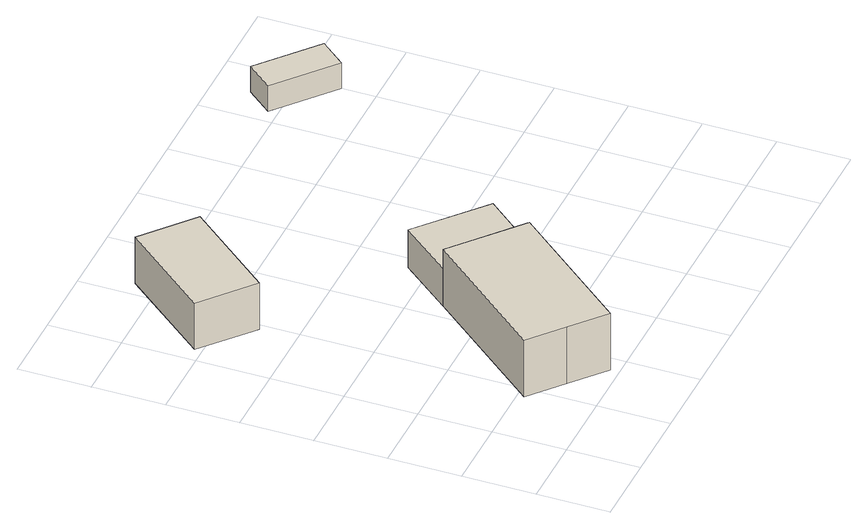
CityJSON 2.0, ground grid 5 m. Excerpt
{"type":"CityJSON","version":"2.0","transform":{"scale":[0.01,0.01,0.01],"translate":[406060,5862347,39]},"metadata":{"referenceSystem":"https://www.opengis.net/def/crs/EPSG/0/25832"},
"CityObjects":{
"building1":{"type":"Building","attributes":{"Gemeindeschluessel":"03454033","AbsoluteHoehe":"40.157","MittlereTraufHoehe":"44.243","Firsthoehe":"45.273","function":"31001_1000","roofType":"3100","measuredHeight":5.12},"address":[{"country":"Germany","locality":"Lorup"}],"geometry":[{"type":"MultiSurface","lod":"1","boundaries":[[[0,1,2,3,4,5,6]],[[7,8,9,10,11,12,13]],[[7,13,6,5]],[[8,7,5,4]],[[9,8,4,3]],[[10,9,3,2]],[[11,10,2,1]],[[12,11,1,0]],[[13,12,0,6]]]}]},
"building2":{"type":"Building","attributes":{"Gemeindeschluessel":"03454033","AbsoluteHoehe":"40.052","MittlereTraufHoehe":"43.391","Firsthoehe":"43.874","function":"31001_2000","roofType":"3100","measuredHeight":3.82},"address":[{"country":"Germany","locality":"Lorup"}],"geometry":[{"type":"MultiSurface","lod":"1","boundaries":[[[14,15,16,17]],[[18,19,20,21]],[[18,21,17,16]],[[19,18,16,15]],[[20,19,15,14]],[[21,20,14,17]]]}]},
"building3":{"type":"Building","attributes":{"Gemeindeschluessel":"03454033","AbsoluteHoehe":"40.138","MittlereTraufHoehe":"43.071","Firsthoehe":"43.071","function":"51009_1610","roofType":"1000","measuredHeight":2.93},"address":[{"country":"Germany","locality":"Lorup"}],"geometry":[{"type":"MultiSurface","lod":"1","boundaries":[[[22,23,24,25]],[[26,27,28,29]],[[26,29,25,24]],[[27,26,24,23]],[[28,27,23,22]],[[29,28,22,25]]]}]},
"building4":{"type":"Building","attributes":{"Gemeindeschluessel":"03454033","AbsoluteHoehe":"39.906","MittlereTraufHoehe":"41.882","Firsthoehe":"41.882","function":"31001_2000","roofType":"1000","measuredHeight":1.98},"address":[{"country":"Germany","locality":"Lorup"}],"geometry":[{"type":"MultiSurface","lod":"1","boundaries":[[[30,31,32,33]],[[34,35,36,37]],[[34,37,33,32]],[[35,34,32,31]],[[36,35,31,30]],[[37,36,30,33]]]}]}
},
"vertices":[
[1555,880,554],[1542,891,554],[1322,1077,554],[1088,1275,554],[390,444,554],[623,247,554],[856,50,554],[623,247,116],[390,444,116],[1088,1275,116],[1322,1077,116],[1542,891,116],[1555,880,116],[856,50,116],
[599,3152,463],[91,2545,463],[442,2251,463],[951,2858,463],[442,2251,105],[91,2545,105],[599,3152,105],[951,2858,105],
[1088,1275,407],[1542,891,407],[1838,1241,407],[1383,1630,407],[1838,1241,114],[1542,891,114],[1088,1275,114],[1383,1630,114],
[2605,3071,288],[3002,2735,288],[3152,2913,288],[2755,3249,288],[3152,2913,91],[3002,2735,91],[2605,3071,91],[2755,3249,91]
]}
